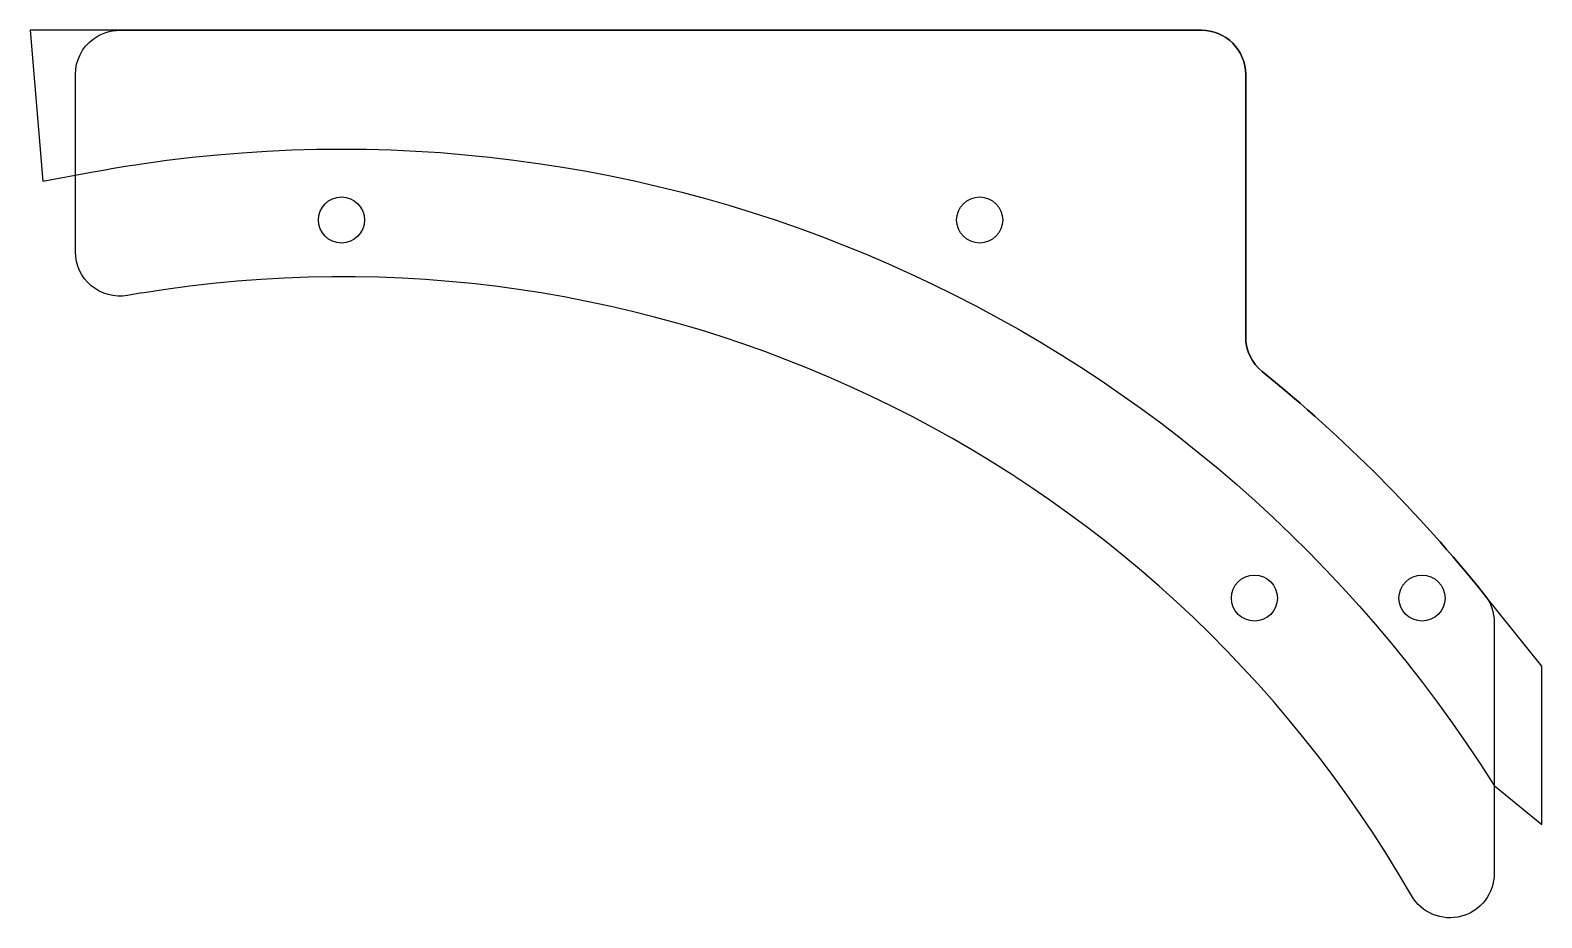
# Model space of a CAD drawing. Extents: x 0 to 216, y 0 to 127.
import ezdxf

# ---------------------------------------------------------------- set-up
doc = ezdxf.new("R2010")
doc.units = 0
doc.layers.get('0').update_dxf_attribs({"linetype": 'CONTINUOUS'})
doc.layers.add('VISIBLE__ISO_', color=7, linetype='CONTINUOUS')

msp = doc.modelspace()

# ---------------------------------------------------------------- linework, layer by layer
msp.add_lwpolyline([(216.47, 13.35), (216.47, 36.04), (208.28, 46.26), (208.28, 46.26, 0.053927), (176.43, 78.24, -0.226559), (174.07, 83.17), (174.07, 120.8, 0.414214), (167.72, 127.15), (12.82, 127.15), (0, 127.15), (1.82, 105.52), (9.01, 106.85, -0.009076), (16, 108.01, -0.297356), (209.67, 18.94)], format="xyb", close=True)
at = {"layer": 'VISIBLE__ISO_'}
msp.add_lwpolyline([(13.92, 89.15, -0.466222), (6.47, 95.41), (6.47, 120.8, -0.236068), (9.01, 125.88, -0.162278), (12.82, 127.15), (167.72, 127.15, -0.414214), (174.07, 120.8), (174.07, 83.17, 0.226559), (176.43, 78.24, -0.053927), (208.28, 46.26, -0.170548), (209.67, 42.29), (209.67, 18.94), (209.67, 6.35, -0.767984), (197.82, 3.18, 0.312408), (16, 89.5)], format="xyb", dxfattribs=at)
for centre in [(44.57, 99.96), (135.97, 99.96), (175.32, 45.8), (199.32, 45.8)]:
    msp.add_circle(centre, 3.3, dxfattribs=at)
msp.add_arc((44.57, -84.95), 176.78, 99.302, 99.9838, dxfattribs=at)

doc.saveas('drawing.dxf')
